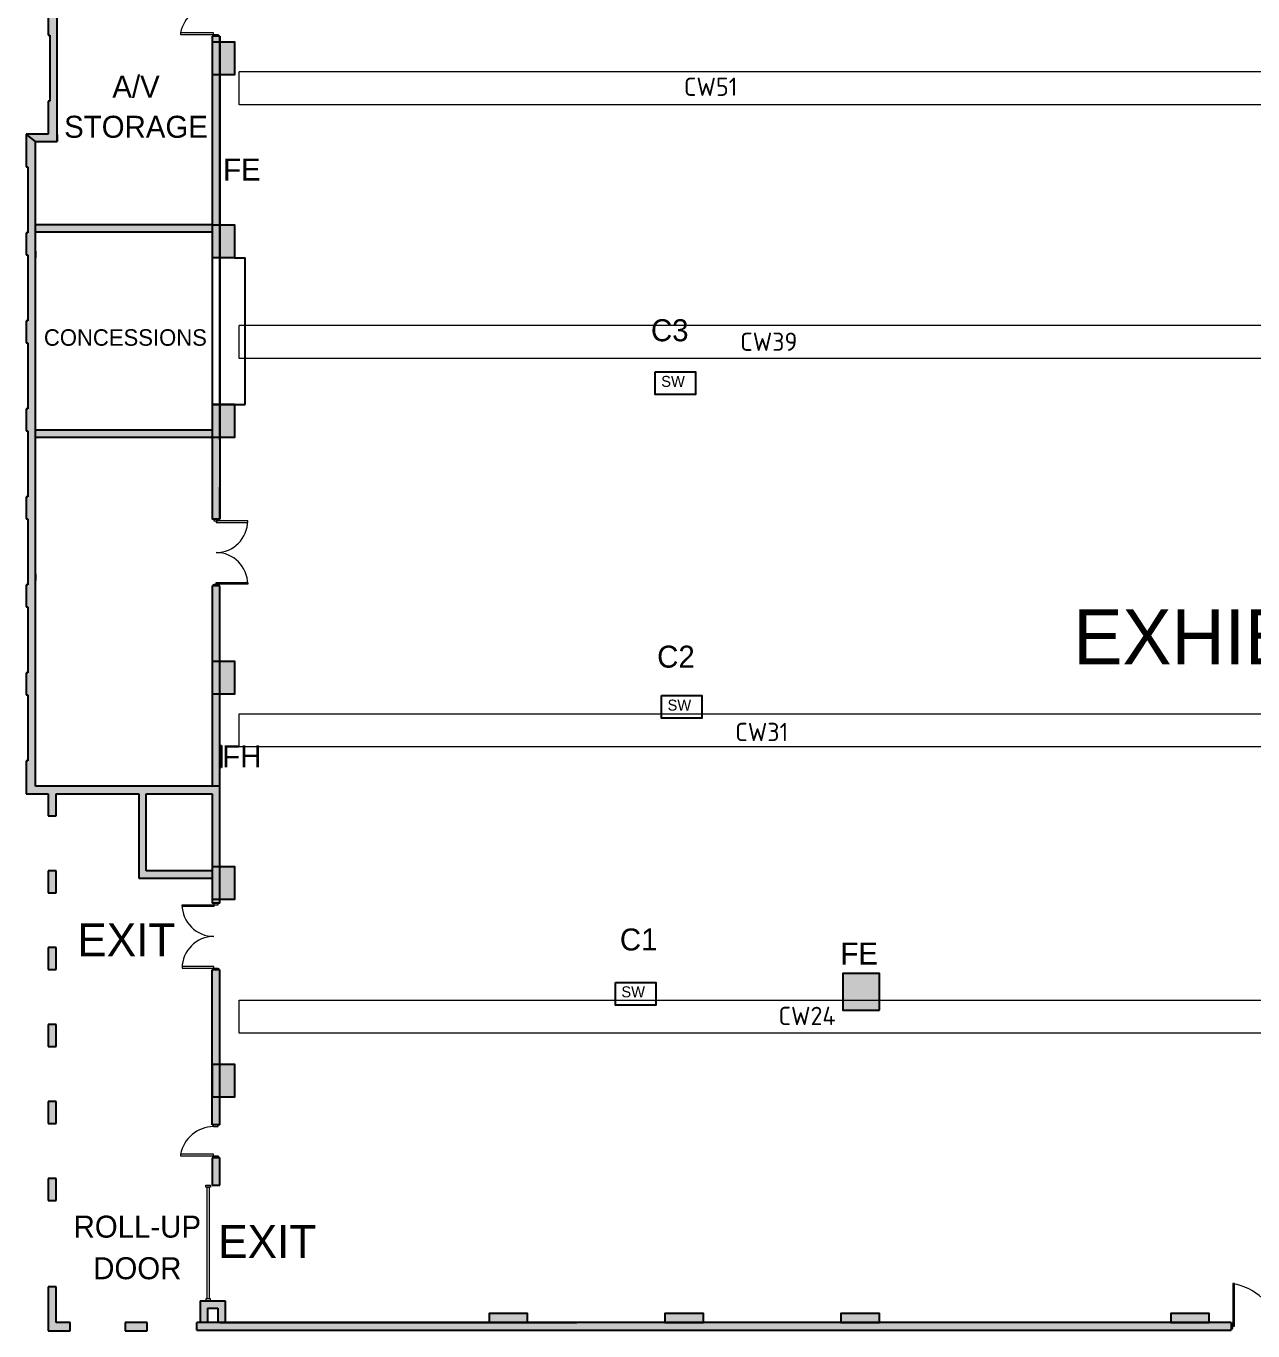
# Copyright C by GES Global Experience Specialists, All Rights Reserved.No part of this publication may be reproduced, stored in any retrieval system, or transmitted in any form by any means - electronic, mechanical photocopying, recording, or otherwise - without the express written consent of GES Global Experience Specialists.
# Model space of a CAD drawing. Header units: inches. Extents: x 812 to 4509, y -5858 to -1947.
# Drawn here: x 812 to 2151, y -5858 to -4434 of the extents above; entities that cross this region are included whole.
import ezdxf
from ezdxf.enums import TextEntityAlignment as Align

# ---------------------------------------------------------------- set-up
doc = ezdxf.new("R2010")
doc.units = ezdxf.units.IN
doc.header["$LTSCALE"] = 100
doc.header["$MEASUREMENT"] = 0
for name, color, linetype, lineweight in [('bldg_catwalk1', 1, 'CONTINUOUS', 5), ('bldg_doors', 7, 'CONTINUOUS', 18), ('bldg_fire', 1, 'CONTINUOUS', 18), ('bldg_text', 94, 'CONTINUOUS', 25), ('bldg_text1', 94, 'CONTINUOUS', 25), ('bldg_wallint', 7, 'CONTINUOUS', 25), ('bldg_wallintsol', 7, 'CONTINUOUS', 25), ('data_location', 110, 'CONTINUOUS', 25), ('Switch_Location', 40, 'CONTINUOUS', 25)]:
    doc.layers.add(name, color=color, linetype=linetype, lineweight=lineweight)
doc.layers.add('bldg_clmn', color=9, linetype='CONTINUOUS')
doc.styles.add('bldgtx30', font='bldgtx30')
doc.styles.add('bldgtx36', font='bldgtx36')
doc.styles.add('bldgtx48', font='bldgtx48')
doc.styles.add('iso3098', font='iso3098')
doc.styles.add('showtx24', font='showtx24')

msp = doc.modelspace()

# ---------------------------------------------------------------- hatches: boundary and pattern name
at = {"layer": 'bldg_clmn'}
for points in [[(1015.5, -4451), (1039.5, -4451), (1039.5, -4487), (1015.5, -4487)], [(1015.5, -4651), (1039.5, -4651), (1039.5, -4687), (1015.5, -4687)], [(1015.5, -4847), (1039.5, -4847), (1039.5, -4883), (1015.5, -4883)], [(1015.5, -5127), (1039.5, -5127), (1039.5, -5163), (1015.5, -5163)], [(1015.5, -5351), (1039.5, -5351), (1039.5, -5387), (1015.5, -5387)], [(1743.5, -5508), (1743.5, -5468), (1703.5, -5468), (1703.5, -5508)], [(1015.5, -5567), (1039.5, -5567), (1039.5, -5603), (1015.5, -5603)], [(1317.5, -5849), (1359.5, -5849), (1359.5, -5839), (1317.5, -5839)], [(1509.5, -5849), (1551.5, -5849), (1551.5, -5839), (1509.5, -5839)], [(1701.5, -5849), (1743.5, -5849), (1743.5, -5839), (1701.5, -5839)], [(2061.5, -5849), (2103.5, -5849), (2103.5, -5839), (2061.5, -5839)]]:
    msp.add_hatch(color=256, dxfattribs=at).paths.add_polyline_path(points, flags=0)
at = {"layer": 'bldg_wallintsol'}
for points in [[(1023.5, -3975), (1023.5, -3971), (1015.3, -3971), (1015.3, -4041.7), (846.3, -4041.7), (846.3, -3831.7), (836.2, -3831.7), (836.2, -3867.7), (838.2, -3867.7), (838.2, -3939.7), (836.2, -3939.7), (836.2, -3963.7), (838.2, -3963.7), (838.2, -4035.7), (836.2, -4035.7), (836.2, -4059.7), (838.2, -4059.7), (838.2, -4131.7), (836.2, -4131.7), (836.2, -4155.7), (838.2, -4155.7), (838.2, -4227.7), (836.2, -4227.7), (836.2, -4251.7), (838.2, -4251.7), (838.2, -4323.7), (836.2, -4323.7), (836.2, -4347.7), (838.2, -4347.7), (838.2, -4419.7), (836.2, -4419.7), (836.2, -4443.7), (838.2, -4443.7), (838.2, -4515.7), (836.2, -4515.7), (836.2, -4551.7), (812.2, -4551.7), (822.3, -4559.9), (846.3, -4559.9), (846.3, -4552.6), (846.3, -4049), (1015.3, -4049), (1015.3, -4187.9), (1023.5, -4187.9)], [(1023.5, -4445), (1015.3, -4445), (1015.3, -4687), (1023.5, -4687)], [(1015.3, -4651), (822.3, -4651), (822.3, -4659), (1015.3, -4659)], [(1023.5, -4847), (1015.3, -4847), (1015.3, -4972), (1023.5, -4972)], [(1015.3, -4875), (822.3, -4875), (822.3, -4883), (1015.3, -4883)], [(1023.5, -5045), (1015.3, -5045), (1015.3, -5263.6), (1023.5, -5263.6)], [(845.2, -5810), (836.2, -5810), (836.2, -5858), (860.2, -5858), (860.2, -5849), (845.2, -5849)], [(1029.5, -5825), (1002.1, -5825), (1002.1, -5849), (1010.1, -5849), (1010.1, -5833), (1021.5, -5833), (1021.5, -5849), (1029.5, -5849)], [(944.2, -5849), (920.2, -5849), (920.2, -5858), (944.2, -5858)], [(2127.5, -5849), (998.7, -5849), (998.7, -5857.1), (2127.5, -5857.1)]]:
    msp.add_hatch(color=256, dxfattribs=at).paths.add_polyline_path(points, flags=0)
h = msp.add_hatch(color=256, dxfattribs=at)
h.paths.add_polyline_path([(822.3, -4559.9), (812.2, -4551.7), (812.2, -4587.7), (814.2, -4587.7), (814.2, -4659.7), (812.2, -4659.7), (812.2, -4683.7), (814.2, -4683.7), (814.2, -4755.7), (812.2, -4755.7), (812.2, -4779.7), (814.2, -4779.7), (814.2, -4851.7), (812.2, -4851.7), (812.2, -4875.7), (814.2, -4875.7), (814.2, -4947.7), (812.2, -4947.7), (812.2, -4971.7), (814.2, -4971.7), (814.2, -5043.7), (812.2, -5043.7), (812.2, -5067.7), (814.2, -5067.7), (814.2, -5139.7), (812.2, -5139.7), (812.2, -5163.7), (814.2, -5163.7), (814.2, -5235.7), (812.2, -5235.7), (812.2, -5271.7), (836.2, -5271.7), (836.2, -5295.7), (845.2, -5295.7), (845.2, -5271.7), (935.2, -5271.7), (935.2, -5363.9), (1015.3, -5363.9), (1015.3, -5391), (1023.5, -5391), (1023.5, -5263.6), (943.3, -5263.6), (836.2, -5263.6), (822.3, -5263.6)], flags=0)
h.paths.add_polyline_path([(943.3, -5271.7), (1015.3, -5271.7), (1015.3, -5355.7), (943.3, -5355.7)], flags=0)
h = msp.add_hatch(color=256, dxfattribs=at)
h.paths.add_polyline_path([(845.2, -5439.7), (836.2, -5439.7), (836.2, -5463.7), (845.2, -5463.7)], flags=0)
h.paths.add_polyline_path([(845.2, -5355.7), (836.2, -5355.7), (836.2, -5379.7), (845.2, -5379.7)], flags=0)
h = msp.add_hatch(color=256, dxfattribs=at)
h.paths.add_polyline_path([(1023.5, -5669), (1015.3, -5669), (1015.3, -5699), (1023.5, -5699)], flags=0)
h.paths.add_polyline_path([(1023.5, -5464), (1015.3, -5464), (1015.3, -5633), (1023.5, -5633)], flags=0)
h = msp.add_hatch(color=256, dxfattribs=at)
h.paths.add_polyline_path([(845.2, -5607.7), (836.2, -5607.7), (836.2, -5631.7), (845.2, -5631.7)], flags=0)
h.paths.add_polyline_path([(845.2, -5691.7), (836.2, -5691.7), (836.2, -5715.7), (845.2, -5715.7)], flags=0)
h.paths.add_polyline_path([(845.2, -5523.7), (836.2, -5523.7), (836.2, -5547.7), (845.2, -5547.7)], flags=0)

# ---------------------------------------------------------------- linework, layer by layer
at = {"layer": 'bldg_catwalk1', "linetype": 'CONTINUOUS', "lineweight": 5}
for p, q in [((1044.8, -4519.7), (1044.8, -4483.7)), ((3329, -4483.7), (1044.8, -4483.7)), ((3448, -4519.7), (1044.8, -4519.7)), ((1044.8, -4796.7), (1044.8, -4760.7)), ((3448, -4760.7), (1044.8, -4760.7)), ((3448, -4796.7), (1044.8, -4796.7)), ((1044.8, -5220.5), (1044.8, -5184.5)), ((1044.8, -5184.5), (3434, -5184.5)), ((3434, -5220.5), (1044.8, -5220.5)), ((1044.8, -5533.2), (1044.8, -5497.2)), ((1044.8, -5497.2), (3448, -5497.2)), ((3484, -5533.2), (1044.8, -5533.2))]:
    msp.add_line(p, q, dxfattribs=at)
at = {"layer": 'bldg_clmn'}
for points in [[(1015.5, -4451), (1039.5, -4451), (1039.5, -4487), (1015.5, -4487)], [(1015.5, -4651), (1039.5, -4651), (1039.5, -4687), (1015.5, -4687)], [(1015.5, -4847), (1039.5, -4847), (1039.5, -4883), (1015.5, -4883)], [(1015.5, -5127), (1039.5, -5127), (1039.5, -5163), (1015.5, -5163)], [(1015.5, -5351), (1039.5, -5351), (1039.5, -5387), (1015.5, -5387)], [(1743.5, -5508), (1743.5, -5468), (1703.5, -5468), (1703.5, -5508)], [(1015.5, -5567), (1039.5, -5567), (1039.5, -5603), (1015.5, -5603)], [(1317.5, -5849), (1359.5, -5849), (1359.5, -5839), (1317.5, -5839)], [(1509.5, -5849), (1551.5, -5849), (1551.5, -5839), (1509.5, -5839)], [(1701.5, -5849), (1743.5, -5849), (1743.5, -5839), (1701.5, -5839)], [(2061.5, -5849), (2103.5, -5849), (2103.5, -5839), (2061.5, -5839)]]:
    msp.add_lwpolyline(points, close=True, dxfattribs=at)
at = {"layer": 'bldg_doors'}
for p, q in [((1016.9, -4441.2), (980.9, -4441.2)), ((980.9, -4441.2), (980.9, -4443)), ((980.9, -4443), (1016.9, -4443)), ((1016.9, -4443), (1016.9, -4441.2)), ((1016.9, -4445), (1016.9, -4443)), ((1016.9, -4443), (1021.9, -4443)), ((1021.9, -4443), (1021.9, -4445)), ((1021.9, -4445), (1016.9, -4445)), ((1021.9, -4972), (1017.1, -4972)), ((1017.1, -4972), (1017.1, -4973.9)), ((1017.1, -4973.9), (1021.9, -4973.9)), ((1019.5, -4973.9), (1019.5, -4975.8)), ((1054.1, -4973.9), (1019.5, -4973.9)), ((1019.5, -4975.8), (1054.1, -4975.8)), ((1021.9, -4973.9), (1021.9, -4972)), ((1054.1, -4975.8), (1054.1, -4973.9)), ((1019.5, -5043.1), (1019.5, -5041.1)), ((1019.5, -5041.1), (1054.1, -5041.1)), ((1054.1, -5041.1), (1054.1, -5043.1)), ((1017.1, -5045), (1017.1, -5043.1)), ((1017.1, -5043.1), (1021.9, -5043.1)), ((1021.9, -5045), (1017.1, -5045)), ((1054.1, -5043.1), (1019.5, -5043.1)), ((1021.9, -5043.1), (1021.9, -5045)), ((982.5, -5394.8), (982.5, -5392.9)), ((982.5, -5392.9), (1017.1, -5392.9)), ((1017.1, -5394.8), (982.5, -5394.8)), ((1021.9, -5391), (1017.1, -5391)), ((1017.1, -5391), (1017.1, -5392.9)), ((1017.1, -5392.9), (1017.1, -5394.8)), ((1017.1, -5392.9), (1021.9, -5392.9)), ((1021.9, -5392.9), (1021.9, -5391)), ((1017.1, -5460.1), (982.5, -5460.1)), ((982.5, -5460.1), (982.5, -5462.1)), ((982.5, -5462.1), (1017.1, -5462.1)), ((1017.1, -5462.1), (1017.1, -5460.1)), ((1017.1, -5464), (1017.1, -5462.1)), ((1017.1, -5462.1), (1021.9, -5462.1)), ((1021.9, -5464), (1017.1, -5464)), ((1021.9, -5462.1), (1021.9, -5464)), ((1021.9, -5633), (1016.9, -5633)), ((1021.9, -5633), (1016.9, -5633)), ((1016.9, -5635), (1016.9, -5633)), ((1021.9, -5633), (1016.9, -5633)), ((1016.9, -5635), (1021.9, -5635)), ((1021.9, -5635), (1021.9, -5633)), ((1016.9, -5665.2), (980.9, -5665.2)), ((980.9, -5665.2), (980.9, -5667)), ((980.9, -5667), (1016.9, -5667)), ((1016.9, -5667), (1016.9, -5665.2)), ((1016.9, -5669), (1016.9, -5667)), ((1016.9, -5667), (1021.9, -5667)), ((1021.9, -5667), (1021.9, -5669)), ((1021.9, -5669), (1016.9, -5669)), ((1008.4, -5701), (1008.4, -5699)), ((1008.4, -5699), (1013.4, -5699)), ((1013.4, -5701), (1008.4, -5701)), ((1009.9, -5823), (1009.9, -5701)), ((1009.9, -5701), (1011.9, -5701)), ((1011.9, -5701), (1011.9, -5823)), ((1013.4, -5699), (1013.4, -5701)), ((2131.3, -5806.4), (2129.4, -5806.4)), ((2129.4, -5806.4), (2129.4, -5853)), ((2131.3, -5853), (2131.3, -5806.4)), ((1008.4, -5823), (1008.4, -5825)), ((1013.4, -5823), (1008.4, -5823)), ((1011.9, -5823), (1009.9, -5823)), ((1013.4, -5825), (1013.4, -5823)), ((1008.4, -5825), (1013.4, -5825)), ((2129.4, -5850.6), (2127.5, -5850.6)), ((2127.5, -5850.6), (2127.5, -5855.4)), ((2129.4, -5855.4), (2129.4, -5850.6)), ((2127.5, -5855.4), (2129.4, -5855.4)), ((2129.4, -5853), (2131.3, -5853))]:
    msp.add_line(p, q, dxfattribs=at)
for centre, radius, start, end in [((1017.3, -4448.1), 37.1, 90.6898, 169.3894), ((1019.5, -4973.9), 34.6, 270, 0), ((1019.5, -5043.1), 34.6, 0, 90), ((1017.1, -5392.9), 34.6, 180, -90), ((1017.1, -5462.1), 34.6, 90, 180), ((1017.3, -5672.1), 37.1, 90.6898, 169.3894), ((2118.6, -5868.4), 62.9, 14.1889, 80.0984)]:
    msp.add_arc(centre, radius, start, end, dxfattribs=at)
at = {"layer": 'bldg_wallint'}
for p, q in [((846.3, -4559.9), (846.3, -4049)), ((836.2, -4419.7), (836.2, -4443.7)), ((836.2, -4443.7), (838.2, -4443.7)), ((838.2, -4443.7), (838.2, -4515.7)), ((1023.5, -4445), (1015.3, -4445)), ((1015.3, -4445), (1015.3, -4972)), ((1023.5, -4552.6), (1023.5, -4445)), ((1023.5, -4445), (1023.5, -4972)), ((836.2, -4515.7), (836.2, -4551.7)), ((838.2, -4515.7), (836.2, -4515.7)), ((836.2, -4551.7), (812.2, -4551.7)), ((812.2, -4551.7), (812.2, -4587.7)), ((846.3, -4552.6), (846.3, -4559.9)), ((1023.5, -4687), (1023.5, -4552.6)), ((822.3, -5263.6), (822.3, -4559.9)), ((822.3, -4559.9), (846.3, -4559.9)), ((812.2, -4587.7), (814.2, -4587.7)), ((814.2, -4587.7), (814.2, -4659.7)), ((1015.5, -4651), (822.3, -4651)), ((812.2, -4659.7), (812.2, -4683.7)), ((814.2, -4659.7), (812.2, -4659.7)), ((1015.5, -4659), (822.3, -4659)), ((812.2, -4683.7), (814.2, -4683.7)), ((814.2, -4683.7), (814.2, -4755.7)), ((822.3, -4679.7), (822.3, -4687)), ((1023.5, -4885.3), (1023.5, -4687)), ((1039.5, -4687), (1051.5, -4687)), ((1051.5, -4847), (1051.5, -4687)), ((812.2, -4755.7), (812.2, -4779.7)), ((814.2, -4755.7), (812.2, -4755.7)), ((812.2, -4779.7), (814.2, -4779.7)), ((814.2, -4779.7), (814.2, -4851.7)), ((812.2, -4851.7), (812.2, -4875.7)), ((814.2, -4851.7), (812.2, -4851.7)), ((1039.5, -4847), (1051.5, -4847)), ((812.2, -4875.7), (814.2, -4875.7)), ((814.2, -4875.7), (814.2, -4947.7)), ((1015.5, -4875), (822.3, -4875)), ((1015.5, -4883), (822.3, -4883)), ((1023.5, -4972), (1023.5, -4937)), ((812.2, -4947.7), (812.2, -4971.7)), ((814.2, -4947.7), (812.2, -4947.7)), ((812.2, -4971.7), (814.2, -4971.7)), ((814.2, -4971.7), (814.2, -5043.7)), ((1023.5, -4972), (1015.3, -4972)), ((822.3, -5031.7), (822.3, -5039)), ((812.2, -5043.7), (812.2, -5067.7)), ((814.2, -5043.7), (812.2, -5043.7)), ((1023.5, -5045), (1015.3, -5045)), ((1015.3, -5045), (1015.3, -5263.6)), ((1023.5, -5263.6), (1023.5, -5045)), ((812.2, -5067.7), (814.2, -5067.7)), ((814.2, -5067.7), (814.2, -5139.7)), ((812.2, -5139.7), (812.2, -5163.7)), ((814.2, -5139.7), (812.2, -5139.7)), ((812.2, -5163.7), (814.2, -5163.7)), ((814.2, -5163.7), (814.2, -5235.7)), ((1023.5, -5219), (1025.5, -5219)), ((1025.5, -5219), (1025.5, -5243)), ((812.2, -5235.7), (812.2, -5271.7)), ((814.2, -5235.7), (812.2, -5235.7)), ((1025.5, -5243), (1023.5, -5243)), ((836.2, -5263.6), (822.3, -5263.6)), ((943.3, -5263.6), (836.2, -5263.6)), ((1023.5, -5263.6), (943.3, -5263.6)), ((1023.5, -5391), (1023.5, -5263.6)), ((812.2, -5271.7), (836.2, -5271.7)), ((836.2, -5271.7), (836.2, -5295.7)), ((845.2, -5295.7), (845.2, -5271.7)), ((845.2, -5271.7), (935.2, -5271.7)), ((935.2, -5271.7), (935.2, -5363.9)), ((943.3, -5271.7), (1015.3, -5271.7)), ((943.3, -5355.7), (943.3, -5271.7)), ((1015.3, -5271.7), (1015.3, -5355.7)), ((836.2, -5295.7), (845.2, -5295.7)), ((836.2, -5355.7), (836.2, -5379.7)), ((845.2, -5355.7), (836.2, -5355.7)), ((845.2, -5379.7), (845.2, -5355.7)), ((935.2, -5363.9), (1015.3, -5363.9)), ((1015.3, -5355.7), (943.3, -5355.7)), ((1015.3, -5363.9), (1015.3, -5391)), ((836.2, -5379.7), (845.2, -5379.7)), ((1023.5, -5391), (1015.3, -5391)), ((836.2, -5439.7), (836.2, -5463.7)), ((845.2, -5439.7), (836.2, -5439.7)), ((845.2, -5463.7), (845.2, -5439.7)), ((836.2, -5463.7), (845.2, -5463.7)), ((1015.3, -5633), (1015.3, -5464)), ((1023.5, -5464), (1015.3, -5464)), ((1023.5, -5633), (1023.5, -5464)), ((836.2, -5523.7), (836.2, -5547.7)), ((845.2, -5523.7), (836.2, -5523.7)), ((845.2, -5547.7), (845.2, -5523.7)), ((836.2, -5547.7), (845.2, -5547.7)), ((836.2, -5607.7), (836.2, -5631.7)), ((845.2, -5607.7), (836.2, -5607.7)), ((845.2, -5631.7), (845.2, -5607.7)), ((836.2, -5631.7), (845.2, -5631.7)), ((1023.5, -5633), (1015.3, -5633)), ((1015.3, -5669), (1015.3, -5699)), ((1023.5, -5669), (1015.3, -5669)), ((1023.5, -5699), (1023.5, -5669)), ((836.2, -5691.7), (836.2, -5715.7)), ((845.2, -5691.7), (836.2, -5691.7)), ((845.2, -5715.7), (845.2, -5691.7)), ((1015.3, -5699), (1023.5, -5699)), ((836.2, -5715.7), (845.2, -5715.7)), ((836.2, -5810), (836.2, -5858)), ((845.2, -5810), (836.2, -5810)), ((845.2, -5849), (845.2, -5810)), ((1002.1, -5825), (1029.5, -5825)), ((1002.1, -5825), (1002.1, -5849)), ((1010.1, -5833), (1021.5, -5833)), ((1010.1, -5833), (1010.1, -5849)), ((1021.5, -5833), (1021.5, -5849)), ((1029.5, -5825), (1029.5, -5849)), ((860.2, -5849), (845.2, -5849)), ((860.2, -5858), (860.2, -5849)), ((920.2, -5849), (920.2, -5858)), ((944.2, -5849), (920.2, -5849)), ((944.2, -5858), (944.2, -5849)), ((998.7, -5857.1), (998.7, -5849)), ((2127.5, -5849), (998.7, -5849)), ((1023.5, -5849), (1413.5, -5849)), ((2127.5, -5849), (2127.5, -5857.1)), ((2127.5, -5849), (2127.5, -5857.1)), ((836.2, -5858), (860.2, -5858)), ((920.2, -5858), (944.2, -5858)), ((998.7, -5857.1), (2127.5, -5857.1))]:
    msp.add_line(p, q, dxfattribs=at)
at = {"layer": 'bldg_wallintsol'}
for p, q in [((822.3, -4559.9), (812.2, -4551.7)), ((1039.5, -4687), (1015.3, -4687)), ((1039.5, -4847), (1015.3, -4847))]:
    msp.add_line(p, q, dxfattribs=at)
at = {"layer": 'Switch_Location'}
for points in [[(1499, -4811.3), (1542.9, -4811.3), (1542.9, -4836.1), (1499, -4836.1)], [(1505.9, -5164.6), (1549.8, -5164.6), (1549.8, -5189.4), (1505.9, -5189.4)], [(1455.6, -5477.6), (1499.4, -5477.6), (1499.4, -5502.4), (1455.6, -5502.4)]]:
    msp.add_lwpolyline(points, close=True, dxfattribs=at)

# ---------------------------------------------------------------- texts
at = {"layer": 'bldg_fire', "style": 'bldgtx36'}
for s, p in [('FE', (1047.7, -4602.5)), ('FH', (1047.7, -5242.8)), ('FE', (1721.5, -5458.1))]:
    msp.add_text(s, height=24, dxfattribs=at).set_placement(p, align=Align.CENTER)
at = {"layer": 'bldg_text'}
for s, height, style, p in [('A/V', 24, 'bldgtx30', (932.2, -4512)), ('STORAGE', 24, 'bldgtx30', (932.2, -4555.8)), ('CONCESSIONS', 18, 'bldgtx30', (920.6, -4782.8)), ('EXIT', 36, 'bldgtx36', (921.6, -5449.1)), ('ROLL-UP', 24, 'bldgtx30', (933.6, -5756.2)), ('EXIT', 36, 'bldgtx36', (1075.4, -5778.5)), ('DOOR', 24, 'bldgtx30', (933.6, -5801.6))]:
    msp.add_text(s, height=height, dxfattribs=dict(at, style=style)).set_placement(p, align=Align.CENTER)
at = {"layer": 'bldg_text1', "style": 'bldgtx36'}
msp.add_text('EXHIBIT HALL B', height=60, dxfattribs=at).set_placement((2260.8, -5130.5), align=Align.CENTER)
at = {"layer": 'data_location', "style": 'iso3098'}
for s, p in [('CW51', (1530.2, -4510.1)), ('CW39', (1591.6, -4788.4)), ('CW31', (1586.2, -5214.3)), ('CW24', (1633.4, -5524.2))]:
    msp.add_text(s, height=20, dxfattribs=at).set_placement(p)
at = {"layer": 'Switch_Location'}
for s, height, style, p in [('C3', 24, 'showtx24', (1494.2, -4777.9)), ('SW', 12, 'bldgtx48', (1505.4, -4827.7)), ('C2', 24, 'showtx24', (1501, -5134.1)), ('SW', 12, 'bldgtx48', (1512.3, -5181)), ('C1', 24, 'showtx24', (1460.3, -5442.8)), ('SW', 12, 'bldgtx48', (1461.9, -5493.9))]:
    msp.add_text(s, height=height, dxfattribs=dict(at, style=style)).set_placement(p)

doc.saveas('drawing.dxf')
